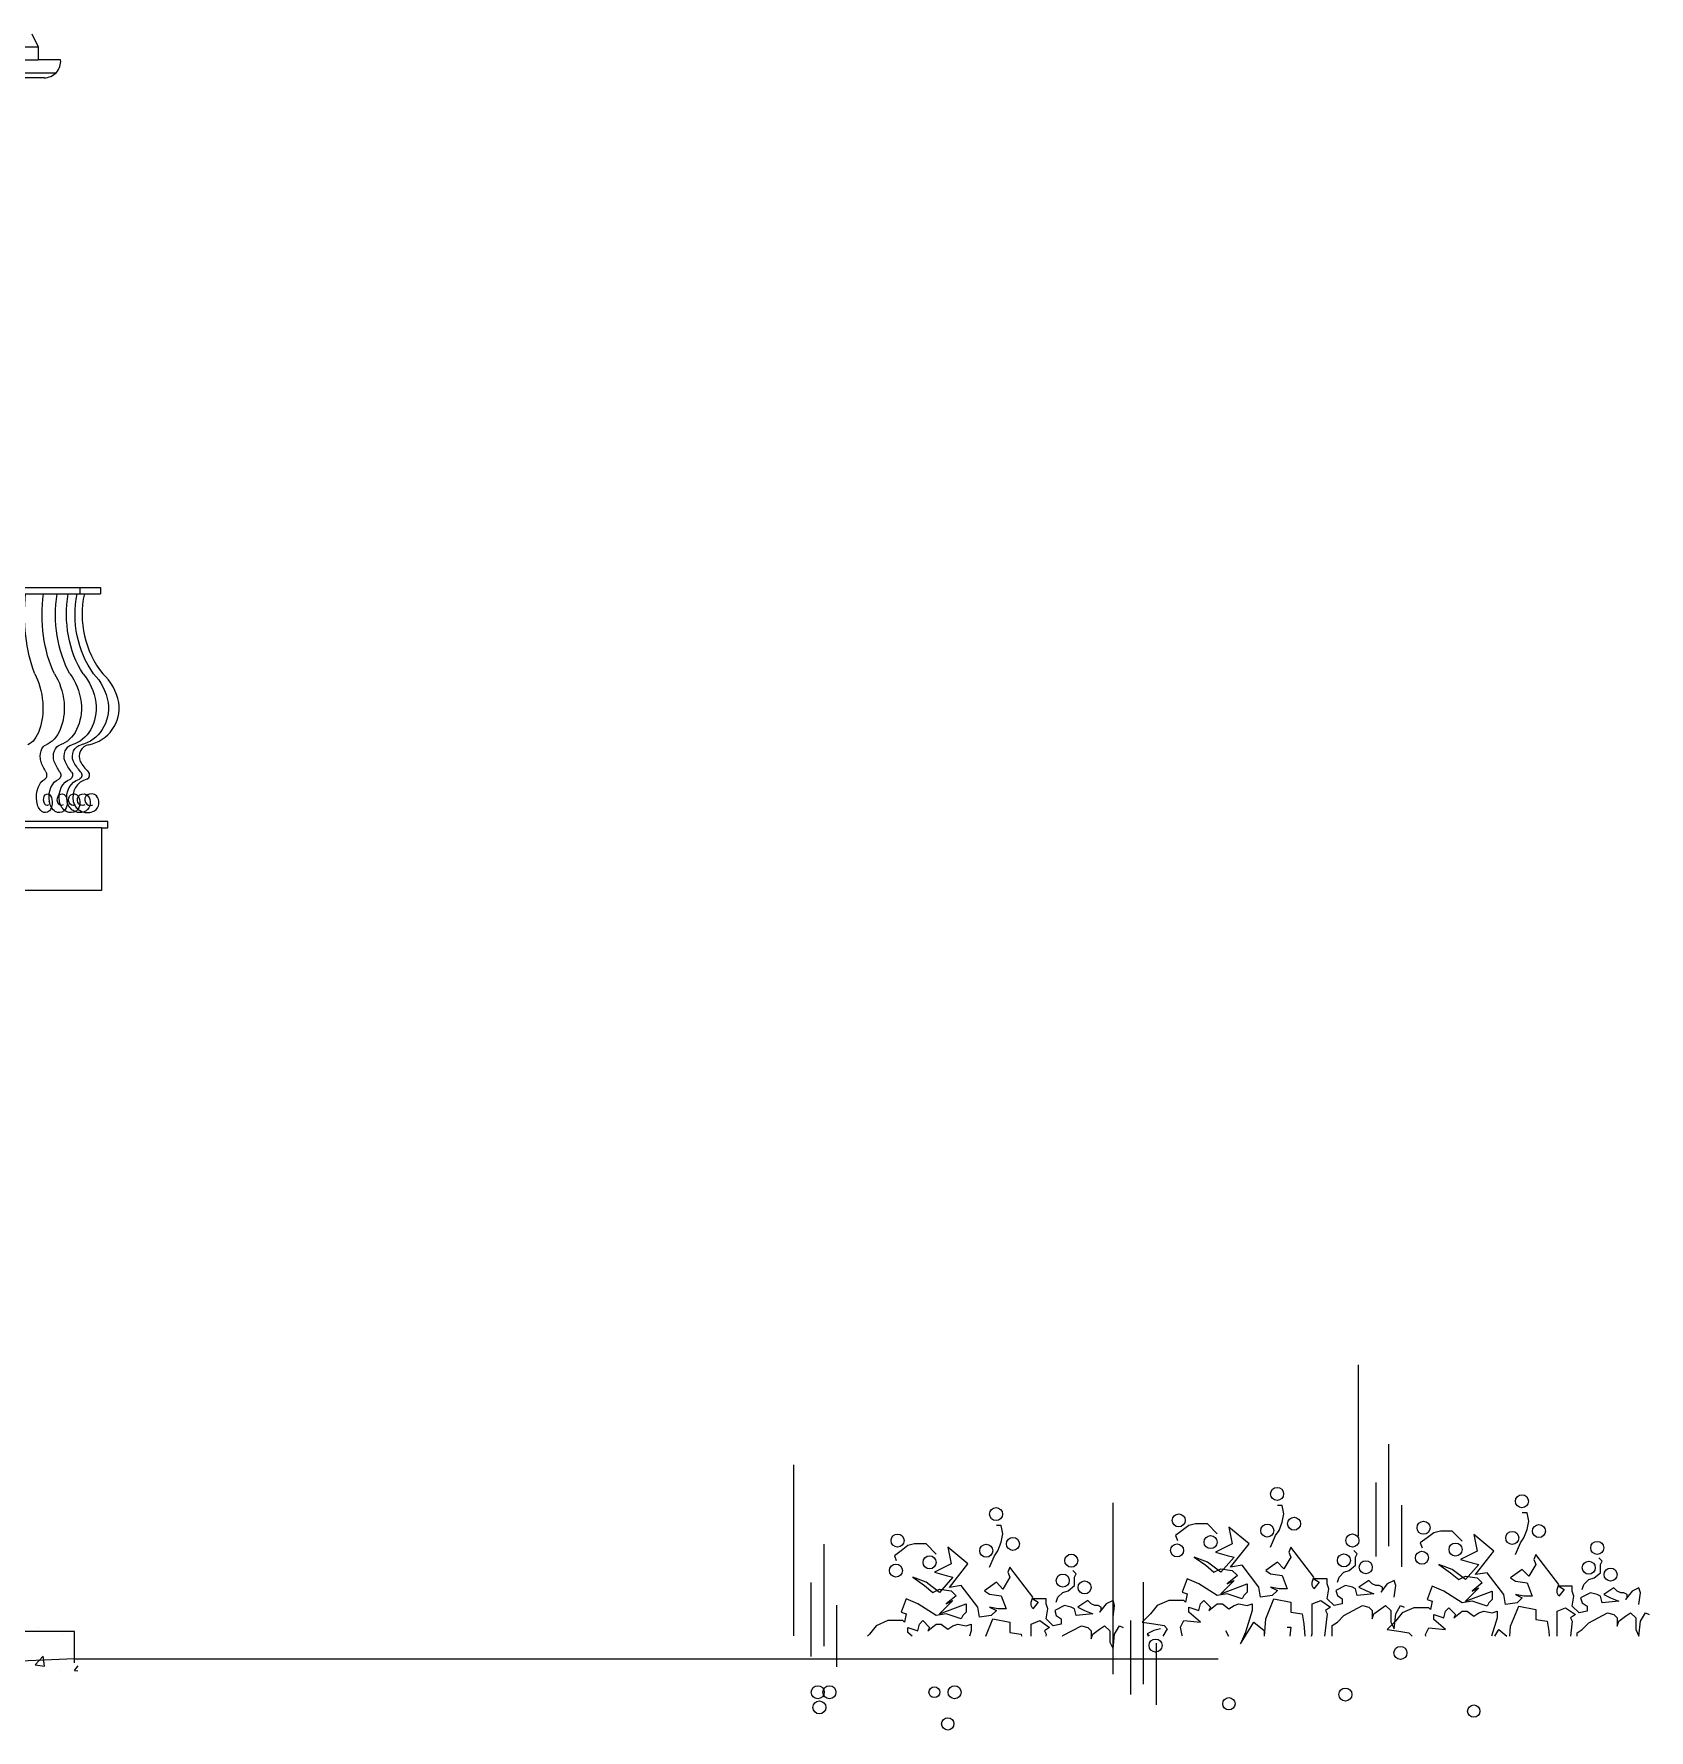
# Model space of a CAD drawing. Extents: x -133165 to 20117, y 15722 to 63536.
# Drawn here: x -25006 to -17269, y 47543 to 55667 of the extents above; entities that cross this region are included whole.
import ezdxf

# ---------------------------------------------------------------- set-up
doc = ezdxf.new("R2010")
doc.units = 0
doc.layers.get('0').update_dxf_attribs({"linetype": 'CONTINUOUS'})
doc.layers.add('WALL', color=5, linetype='CONTINUOUS')

# ---------------------------------------------------------------- blocks, each defined once
blk = doc.blocks.new('CLGR-2')
at = {"color": 59}
for p, q in [((270.56, 174.88), (270.56, 92.95)), ((285.14, 136.99), (285.14, 88.04)), ((0, 127.01), (0, 45.09)), ((279.01, 118.57), (279.01, 83.13)), ((153.03, 108.76), (153.03, 26.83)), ((232.66, 107.57), (231.88, 107.57)), ((234.22, 107.57), (232.66, 107.57)), ((235, 103.61), (234.22, 107.57)), ((291.27, 107.68), (291.27, 78.23)), ((98.02, 97.91), (97.24, 97.91)), ((99.58, 97.91), (98.02, 97.91)), ((100.36, 93.94), (99.58, 97.91)), ((189.42, 98.06), (186.3, 95.56)), ((192.7, 98.85), (189.42, 98.06)), ((198.32, 98.85), (192.7, 98.85)), ((203, 93.98), (198.32, 98.85)), ((232.66, 95.56), (234.22, 99.64)), ((234.22, 99.64), (235, 103.61)), ((349.97, 104.04), (349.19, 104.04)), ((351.53, 104.04), (349.97, 104.04)), ((352.31, 100.08), (351.53, 104.04)), ((351.53, 96.11), (352.31, 100.08)), ((98.02, 85.9), (99.58, 89.98)), ((99.58, 89.98), (100.36, 93.94)), ((186.3, 95.56), (183.02, 93.18)), ((183.02, 93.18), (183.96, 90.8)), ((208.62, 97.26), (210.18, 89.22)), ((218.3, 89.22), (208.62, 97.26)), ((228.6, 87.63), (230.94, 93.18)), ((230.94, 93.18), (232.66, 95.56)), ((303.61, 92.03), (300.33, 89.65)), ((300.33, 89.65), (301.27, 87.27)), ((306.73, 94.53), (303.61, 92.03)), ((310.01, 95.32), (306.73, 94.53)), ((315.63, 95.32), (310.01, 95.32)), ((320.31, 90.45), (315.63, 95.32)), ((325.93, 93.73), (327.49, 85.69)), ((335.61, 85.69), (325.93, 93.73)), ((345.91, 84.1), (348.25, 89.65)), ((348.25, 89.65), (349.97, 92.03)), ((349.97, 92.03), (351.53, 96.11)), ((14.58, 89.12), (14.58, 40.18)), ((51.65, 85.9), (48.38, 83.52)), ((48.38, 83.52), (49.31, 81.14)), ((54.78, 88.39), (51.65, 85.9)), ((58.05, 89.18), (54.78, 88.39)), ((63.67, 89.18), (58.05, 89.18)), ((68.36, 84.31), (63.67, 89.18)), ((73.98, 87.6), (75.54, 79.55)), ((83.66, 79.55), (73.98, 87.6)), ((93.96, 77.97), (96.3, 83.52)), ((96.3, 83.52), (98.02, 85.9)), ((191.92, 82.87), (197.54, 78.91)), ((198.32, 80.49), (191.92, 82.87)), ((210.18, 89.22), (202.22, 85.25)), ((202.22, 85.25), (207.84, 83.67)), ((211.12, 82.87), (204.72, 75.62)), ((207.84, 83.67), (211.12, 82.87)), ((209.4, 78), (218.3, 89.22)), ((238.28, 82.87), (235, 77.21)), ((238.28, 87.63), (237.34, 85.25)), ((237.34, 85.25), (238.28, 82.87)), ((249.36, 73.24), (238.28, 87.63)), ((270.12, 84.46), (268.56, 86.04)), ((269.34, 82.87), (270.12, 84.46)), ((269.34, 78.91), (269.34, 82.87)), ((327.49, 85.69), (319.53, 81.72)), ((319.53, 81.72), (325.15, 80.14)), ((326.71, 74.47), (335.61, 85.69)), ((355.59, 84.1), (354.65, 81.72)), ((354.65, 81.72), (355.59, 79.34)), ((366.67, 69.71), (355.59, 84.1)), ((387.44, 80.93), (385.87, 82.52)), ((57.27, 73.21), (62.89, 69.24)), ((63.67, 70.83), (57.27, 73.21)), ((75.54, 79.55), (67.58, 75.59)), ((67.58, 75.59), (73.2, 74)), ((76.47, 73.21), (70.07, 65.96)), ((73.2, 74), (76.47, 73.21)), ((74.76, 68.33), (83.66, 79.55)), ((103.64, 73.21), (100.36, 67.54)), ((103.64, 77.97), (102.7, 75.59)), ((102.7, 75.59), (103.64, 73.21)), ((114.72, 63.58), (103.64, 77.97)), ((135.48, 74.79), (133.92, 76.38)), ((134.7, 73.21), (135.48, 74.79)), ((134.7, 69.24), (134.7, 73.21)), ((197.54, 78.91), (201.44, 75.62)), ((204.72, 75.62), (198.32, 80.49)), ((201.44, 75.62), (204.72, 77.21)), ((204.72, 77.21), (210.18, 76.41)), ((212.68, 74.03), (207.84, 70.07)), ((215.02, 78.91), (209.4, 78)), ((210.18, 76.41), (212.68, 74.03)), ((222.98, 68.48), (215.02, 78.91)), ((231.88, 80.49), (226.26, 76.41)), ((226.26, 76.41), (228.6, 74.83)), ((228.6, 74.83), (234.22, 74.03)), ((235, 77.21), (231.88, 80.49)), ((234.22, 74.03), (236.56, 67.69)), ((248.58, 70.86), (249.36, 73.24)), ((260.6, 70.86), (261.38, 73.24)), ((261.38, 73.24), (263.72, 75.62)), ((263.72, 75.62), (266.22, 76.41)), ((266.22, 76.41), (269.34, 78.91)), ((309.23, 79.34), (314.85, 75.38)), ((315.63, 76.96), (309.23, 79.34)), ((314.85, 75.38), (318.75, 72.09)), ((322.03, 72.09), (315.63, 76.96)), ((318.75, 72.09), (322.03, 73.68)), ((328.43, 79.34), (322.03, 72.09)), ((322.03, 73.68), (327.49, 72.89)), ((325.15, 80.14), (328.43, 79.34)), ((332.33, 75.38), (326.71, 74.47)), ((340.29, 64.95), (332.33, 75.38)), ((349.19, 76.96), (343.57, 72.89)), ((352.31, 73.68), (349.19, 76.96)), ((355.59, 79.34), (352.31, 73.68)), ((383.53, 72.89), (386.65, 75.38)), ((386.65, 79.34), (387.44, 80.93)), ((386.65, 75.38), (386.65, 79.34)), ((8.45, 70.71), (8.45, 35.27)), ((62.89, 69.24), (66.8, 65.96)), ((70.07, 65.96), (63.67, 70.83)), ((66.8, 65.96), (70.07, 67.54)), ((70.07, 67.54), (75.54, 66.75)), ((80.38, 69.24), (74.76, 68.33)), ((75.54, 66.75), (78.04, 64.37)), ((88.34, 58.82), (80.38, 69.24)), ((97.24, 70.83), (91.62, 66.75)), ((91.62, 66.75), (93.96, 65.16)), ((93.96, 65.16), (99.58, 64.37)), ((100.36, 67.54), (97.24, 70.83)), ((126.74, 63.58), (129.08, 65.96)), ((129.08, 65.96), (131.58, 66.75)), ((131.58, 66.75), (134.7, 69.24)), ((167.62, 70.86), (167.62, 21.92)), ((188.64, 72.45), (186.3, 66.1)), ((186.3, 66.1), (188.64, 65.31)), ((188.64, 65.31), (187.86, 61.34)), ((194.26, 70.07), (188.64, 72.45)), ((203, 64.52), (194.26, 70.07)), ((207.84, 65.31), (203, 64.52)), ((211.12, 71.66), (204.72, 65.31)), ((204.72, 65.31), (217.36, 70.07)), ((207.84, 70.07), (211.12, 71.66)), ((215.02, 62.93), (207.84, 65.31)), ((217.36, 66.1), (215.8, 64.52)), ((217.36, 70.07), (217.36, 66.1)), ((223.76, 63.72), (222.98, 68.48)), ((228.6, 68.48), (231.88, 66.9)), ((232.66, 67.69), (228.6, 68.48)), ((231.88, 66.9), (229.38, 64.52)), ((236.56, 67.69), (232.66, 67.69)), ((248.58, 69.28), (248.58, 70.86)), ((249.36, 67.69), (248.58, 69.28)), ((249.36, 72.45), (251.86, 70.86)), ((255.76, 72.45), (249.36, 72.45)), ((251.86, 70.86), (249.36, 67.69)), ((255.76, 70.07), (255.76, 72.45)), ((256.54, 67.69), (255.76, 70.07)), ((255.76, 62.93), (256.54, 67.69)), ((264.5, 69.28), (259.82, 66.9)), ((259.82, 66.9), (260.6, 64.52)), ((267.78, 68.48), (264.5, 69.28)), ((269.34, 67.69), (267.78, 68.48)), ((270.12, 64.52), (269.34, 67.69)), ((278.09, 65.31), (270.12, 64.52)), ((275.74, 71.66), (270.9, 68.48)), ((270.9, 68.48), (274.18, 66.9)), ((270.9, 68.48), (270.9, 68.48)), ((274.18, 66.9), (278.09, 65.31)), ((277.3, 70.07), (275.74, 71.66)), ((279.02, 69.28), (277.3, 70.07)), ((280.58, 69.28), (279.02, 69.28)), ((282.14, 68.48), (280.58, 69.28)), ((284.49, 70.07), (281.36, 66.1)), ((281.36, 66.1), (282.14, 66.9)), ((282.14, 66.9), (282.14, 68.48)), ((287.76, 71.66), (284.49, 70.07)), ((288.54, 69.28), (287.76, 71.66)), ((287.76, 63.72), (288.54, 69.28)), ((305.95, 68.92), (303.61, 62.57)), ((311.57, 66.54), (305.95, 68.92)), ((320.31, 60.99), (311.57, 66.54)), ((328.43, 68.13), (322.03, 61.78)), ((322.03, 61.78), (334.67, 66.54)), ((329.99, 70.51), (325.15, 66.54)), ((325.15, 66.54), (328.43, 68.13)), ((327.49, 72.89), (329.99, 70.51)), ((334.67, 66.54), (334.67, 62.57)), ((343.57, 72.89), (345.91, 71.3)), ((345.91, 71.3), (351.53, 70.51)), ((351.53, 70.51), (353.87, 64.16)), ((365.89, 67.33), (366.67, 69.71)), ((365.89, 65.75), (365.89, 67.33)), ((366.67, 64.16), (365.89, 65.75)), ((373.07, 68.92), (366.67, 68.92)), ((366.67, 68.92), (369.17, 67.33)), ((369.17, 67.33), (366.67, 64.16)), ((373.07, 66.54), (373.07, 68.92)), ((373.85, 64.16), (373.07, 66.54)), ((381.82, 65.75), (377.13, 63.37)), ((377.91, 67.33), (378.69, 69.71)), ((378.69, 69.71), (381.03, 72.09)), ((381.03, 72.09), (383.53, 72.89)), ((385.09, 64.95), (381.82, 65.75)), ((393.05, 68.13), (388.22, 64.95)), ((394.62, 66.54), (393.05, 68.13)), ((396.33, 65.75), (394.62, 66.54)), ((397.89, 65.75), (396.33, 65.75)), ((399.45, 64.95), (397.89, 65.75)), ((401.8, 66.54), (398.67, 62.57)), ((405.07, 68.13), (401.8, 66.54)), ((405.85, 65.75), (405.07, 68.13)), ((405.07, 60.2), (405.85, 65.75)), ((20.71, 59.81), (20.71, 30.36)), ((54, 62.78), (51.65, 56.44)), ((59.62, 60.4), (54, 62.78)), ((68.36, 54.85), (59.62, 60.4)), ((76.47, 61.99), (70.07, 55.64)), ((70.07, 55.64), (82.72, 60.4)), ((78.04, 64.37), (73.2, 60.4)), ((73.2, 60.4), (76.47, 61.99)), ((82.72, 60.4), (82.72, 56.44)), ((89.12, 54.06), (88.34, 58.82)), ((93.96, 58.82), (97.24, 57.23)), ((98.02, 58.02), (93.96, 58.82)), ((97.24, 57.23), (94.74, 54.85)), ((101.92, 58.02), (98.02, 58.02)), ((99.58, 64.37), (101.92, 58.02)), ((113.94, 61.2), (114.72, 63.58)), ((113.94, 59.61), (113.94, 61.2)), ((114.72, 58.02), (113.94, 59.61)), ((114.72, 62.78), (117.22, 61.2)), ((121.12, 62.78), (114.72, 62.78)), ((117.22, 61.2), (114.72, 58.02)), ((121.12, 60.4), (121.12, 62.78)), ((121.9, 58.02), (121.12, 60.4)), ((121.12, 53.27), (121.9, 58.02)), ((129.86, 59.61), (125.18, 57.23)), ((125.18, 57.23), (125.96, 54.85)), ((125.96, 61.2), (126.74, 63.58)), ((133.14, 58.82), (129.86, 59.61)), ((134.7, 58.02), (133.14, 58.82)), ((135.48, 54.85), (134.7, 58.02)), ((141.1, 61.99), (136.26, 58.82)), ((136.26, 58.82), (139.54, 57.23)), ((136.26, 58.82), (136.26, 58.82)), ((139.54, 57.23), (143.44, 55.64)), ((142.66, 60.4), (141.1, 61.99)), ((144.38, 59.61), (142.66, 60.4)), ((145.94, 59.61), (144.38, 59.61)), ((147.5, 58.82), (145.94, 59.61)), ((149.84, 60.4), (146.72, 56.44)), ((146.72, 56.44), (147.5, 57.23)), ((147.5, 57.23), (147.5, 58.82)), ((153.12, 61.99), (149.84, 60.4)), ((153.9, 59.61), (153.12, 61.99)), ((153.12, 54.06), (153.9, 59.61)), ((174.28, 59.65), (171.16, 55.68)), ((179.9, 62.14), (174.28, 59.65)), ((183.96, 62.14), (179.9, 62.14)), ((187.08, 62.14), (183.96, 62.14)), ((187.86, 61.34), (187.08, 62.14)), ((189.42, 58.85), (194.26, 57.27)), ((189.42, 56.47), (189.42, 58.85)), ((194.26, 57.27), (195.04, 60.44)), ((195.04, 60.44), (196.6, 62.14)), ((196.6, 62.14), (199.88, 58.85)), ((199.1, 57.27), (203, 60.44)), ((199.88, 58.85), (199.1, 57.27)), ((203, 60.44), (205.5, 60.44)), ((205.5, 60.44), (208.62, 58.06)), ((208.62, 58.06), (211.12, 59.65)), ((211.12, 59.65), (213.46, 60.44)), ((213.46, 60.44), (217.36, 59.65)), ((215.8, 64.52), (215.02, 62.93)), ((219.86, 57.27), (216.58, 46.96)), ((217.36, 59.65), (219.86, 60.44)), ((219.86, 60.44), (219.86, 57.27)), ((229.38, 64.52), (223.76, 63.72)), ((226.26, 53.3), (230.16, 62.93)), ((230.16, 62.93), (238.28, 61.34)), ((238.28, 61.34), (238.28, 56.47)), ((248.58, 60.44), (252.64, 62.14)), ((248.58, 58.85), (248.58, 60.44)), ((248.58, 46.16), (248.58, 58.85)), ((252.64, 62.14), (257.32, 58.85)), ((257.32, 58.85), (254.98, 57.27)), ((254.98, 57.27), (255.76, 55.68)), ((259.04, 59.65), (255.76, 62.93)), ((262.94, 60.44), (259.04, 59.65)), ((260.6, 64.52), (262.94, 62.93)), ((262.94, 62.93), (262.94, 60.44)), ((263.72, 54.89), (272.62, 59.65)), ((272.62, 59.65), (275.74, 58.85)), ((275.74, 58.85), (277.3, 57.27)), ((277.3, 57.27), (277.3, 53.3)), ((278.09, 55.68), (281.36, 58.06)), ((281.36, 58.06), (283.7, 59.65)), ((283.7, 59.65), (286.2, 57.27)), ((286.2, 57.27), (286.2, 51.71)), ((288.54, 55.68), (290.89, 59.65)), ((290.89, 59.65), (292.6, 58.85)), ((297.21, 58.61), (291.59, 56.12)), ((301.27, 58.61), (297.21, 58.61)), ((304.39, 58.61), (301.27, 58.61)), ((303.61, 62.57), (305.95, 61.78)), ((305.17, 57.82), (304.39, 58.61)), ((305.95, 61.78), (305.17, 57.82)), ((311.57, 53.74), (312.35, 56.91)), ((312.35, 56.91), (313.91, 58.61)), ((313.91, 58.61), (317.19, 55.32)), ((316.41, 53.74), (320.31, 56.91)), ((325.15, 61.78), (320.31, 60.99)), ((320.31, 56.91), (322.81, 56.91)), ((322.81, 56.91), (325.93, 54.53)), ((332.33, 59.4), (325.15, 61.78)), ((328.43, 56.12), (330.77, 56.91)), ((330.77, 56.91), (334.67, 56.12)), ((333.11, 60.99), (332.33, 59.4)), ((334.67, 62.57), (333.11, 60.99)), ((334.67, 56.12), (337.17, 56.91)), ((337.17, 56.91), (337.17, 53.74)), ((341.07, 60.2), (340.29, 64.95)), ((346.69, 60.99), (341.07, 60.2)), ((343.57, 49.77), (347.47, 59.4)), ((345.91, 64.95), (349.19, 63.37)), ((349.97, 64.16), (345.91, 64.95)), ((349.19, 63.37), (346.69, 60.99)), ((347.47, 59.4), (355.59, 57.82)), ((353.87, 64.16), (349.97, 64.16)), ((355.59, 57.82), (355.59, 52.94)), ((365.89, 56.91), (369.95, 58.61)), ((365.89, 55.32), (365.89, 56.91)), ((369.95, 58.61), (374.63, 55.32)), ((373.07, 59.4), (373.85, 64.16)), ((376.35, 56.12), (373.07, 59.4)), ((380.25, 56.91), (376.35, 56.12)), ((377.13, 63.37), (377.91, 60.99)), ((377.91, 60.99), (380.25, 59.4)), ((380.25, 59.4), (380.25, 56.91)), ((386.65, 64.16), (385.09, 64.95)), ((387.44, 60.99), (386.65, 64.16)), ((395.4, 61.78), (387.44, 60.99)), ((388.22, 64.95), (391.49, 63.37)), ((388.22, 64.95), (388.22, 64.95)), ((391.49, 63.37), (395.4, 61.78)), ((398.67, 62.57), (399.45, 63.37)), ((399.45, 63.37), (399.45, 64.95)), ((39.63, 49.98), (36.51, 46.01)), ((45.25, 52.47), (39.63, 49.98)), ((49.31, 52.47), (45.25, 52.47)), ((52.43, 52.47), (49.31, 52.47)), ((51.65, 56.44), (54, 55.64)), ((53.22, 51.68), (52.43, 52.47)), ((54, 55.64), (53.22, 51.68)), ((54.78, 49.19), (59.62, 47.6)), ((54.78, 46.81), (54.78, 49.19)), ((59.62, 47.6), (60.4, 50.77)), ((60.4, 50.77), (61.96, 52.47)), ((61.96, 52.47), (65.24, 49.19)), ((64.45, 47.6), (68.36, 50.77)), ((65.24, 49.19), (64.45, 47.6)), ((73.2, 55.64), (68.36, 54.85)), ((68.36, 50.77), (70.85, 50.77)), ((70.85, 50.77), (73.98, 48.39)), ((80.38, 53.27), (73.2, 55.64)), ((73.98, 48.39), (76.47, 49.98)), ((76.47, 49.98), (78.82, 50.77)), ((78.82, 50.77), (82.72, 49.98)), ((81.16, 54.85), (80.38, 53.27)), ((82.72, 56.44), (81.16, 54.85)), ((82.72, 49.98), (85.22, 50.77)), ((85.22, 50.77), (85.22, 47.6)), ((94.74, 54.85), (89.12, 54.06)), ((92.19, 45.04), (95.52, 53.27)), ((95.52, 53.27), (103.64, 51.68)), ((103.64, 51.68), (103.64, 46.81)), ((113.94, 50.77), (118, 52.47)), ((113.94, 49.19), (113.94, 50.77)), ((113.94, 45.04), (113.94, 49.19)), ((118, 52.47), (122.68, 49.19)), ((122.68, 49.19), (120.34, 47.6)), ((124.4, 49.98), (121.12, 53.27)), ((128.3, 50.77), (124.4, 49.98)), ((125.96, 54.85), (128.3, 53.27)), ((128.3, 53.27), (128.3, 50.77)), ((129.08, 45.22), (137.98, 49.98)), ((143.44, 55.64), (135.48, 54.85)), ((137.98, 49.98), (141.1, 49.19)), ((141.1, 49.19), (142.66, 47.6)), ((146.72, 48.39), (149.06, 49.98)), ((149.06, 49.98), (151.56, 47.6)), ((153.9, 46.01), (156.24, 49.98)), ((156.24, 49.98), (157.96, 49.19)), ((161.49, 52.45), (161.49, 17.01)), ((171.16, 55.68), (167.1, 51.71)), ((167.1, 51.71), (172.72, 50.92)), ((172.72, 50.92), (177.56, 50.13)), ((177.56, 50.13), (179.12, 48.54)), ((185.52, 49.33), (187.08, 52.51)), ((186.3, 45.37), (185.52, 49.33)), ((187.08, 52.51), (195.04, 51.71)), ((195.04, 51.71), (189.42, 56.47)), ((214.24, 41.29), (220.64, 51.71)), ((220.64, 51.71), (225.48, 47.75)), ((225.66, 45.04), (226.26, 53.3)), ((236.56, 49.33), (238.28, 49.33)), ((238.28, 49.33), (237.82, 45.04)), ((238.28, 56.47), (243.74, 55.68)), ((243.74, 55.68), (244.52, 50.92)), ((244.52, 50.92), (245.01, 45.04)), ((255.76, 55.68), (254.47, 45.04)), ((258.1, 50.13), (260.6, 51.71)), ((258.1, 45.04), (258.1, 50.13)), ((260.6, 51.71), (263.72, 54.89)), ((277.3, 53.3), (278.09, 55.68)), ((288.47, 52.15), (284.41, 48.19)), ((286.2, 51.71), (287.76, 48.54)), ((287.76, 48.54), (288.54, 55.68)), ((291.59, 56.12), (288.47, 52.15)), ((302.83, 45.81), (304.39, 48.98)), ((304.39, 48.98), (312.35, 48.19)), ((306.73, 55.32), (311.57, 53.74)), ((306.73, 52.94), (306.73, 55.32)), ((312.35, 48.19), (306.73, 52.94)), ((317.19, 55.32), (316.41, 53.74)), ((325.93, 54.53), (328.43, 56.12)), ((337.17, 53.74), (334.41, 45.04)), ((343.23, 45.04), (343.57, 49.77)), ((355.59, 52.94), (361.05, 52.15)), ((361.05, 52.15), (361.83, 47.39)), ((365.89, 45.04), (365.89, 55.32)), ((373.07, 52.15), (372.21, 45.04)), ((374.63, 55.32), (372.29, 53.74)), ((372.29, 53.74), (373.07, 52.15)), ((377.91, 48.19), (381.03, 51.36)), ((381.03, 51.36), (389.93, 56.12)), ((389.93, 56.12), (393.05, 55.32)), ((393.05, 55.32), (394.62, 53.74)), ((394.62, 53.74), (394.62, 49.77)), ((394.62, 49.77), (395.4, 52.15)), ((395.4, 52.15), (398.67, 54.53)), ((398.67, 54.53), (401.02, 56.12)), ((401.02, 56.12), (403.51, 53.74)), ((403.51, 53.74), (403.51, 48.19)), ((405.07, 45.01), (405.85, 52.15)), ((405.85, 52.15), (408.2, 56.12)), ((408.2, 56.12), (409.91, 55.32)), ((36.51, 46.01), (35.52, 45.04)), ((56.86, 45.04), (54.78, 46.81)), ((85.22, 47.6), (84.4, 45.04)), ((103.64, 46.81), (109.1, 46.01)), ((109.1, 46.01), (109.26, 45.04)), ((120.34, 47.6), (121.12, 46.01)), ((121.12, 46.01), (121, 45.04)), ((128.91, 45.04), (129.08, 45.22)), ((142.66, 47.6), (142.66, 43.63)), ((142.66, 43.63), (143.44, 46.01)), ((143.44, 46.01), (146.72, 48.39)), ((151.56, 47.6), (151.56, 42.05)), ((151.56, 42.05), (153.12, 38.88)), ((153.12, 38.88), (153.9, 46.01)), ((172.72, 47.75), (169.44, 46.16)), ((169.44, 46.16), (170.38, 45.37)), ((170.38, 45.37), (169.67, 45.04)), ((175.84, 48.54), (172.72, 47.75)), ((173.75, 41.56), (173.75, 12.1)), ((179.12, 48.54), (176.91, 45.04)), ((186.34, 45.04), (186.3, 45.37)), ((207.06, 47.75), (208.37, 45.04)), ((216.58, 46.96), (214.24, 41.29)), ((225.48, 47.75), (225.48, 45.04)), ((248.22, 45.04), (248.58, 46.16)), ((284.41, 48.19), (290.03, 47.39)), ((290.03, 47.39), (294.87, 46.6)), ((294.87, 46.6), (296.4, 45.04)), ((302.98, 45.04), (302.83, 45.81)), ((336.02, 45.04), (337.95, 48.19)), ((337.95, 48.19), (341.78, 45.04)), ((361.83, 47.39), (362.03, 45.04)), ((375.42, 46.6), (377.91, 48.19)), ((375.42, 45.04), (375.42, 46.6)), ((403.51, 48.19), (405.07, 45.01))]:
    blk.add_line(p, q, dxfattribs=at)
for centre, radius in [((231.72, 113.12), 3.12), ((97.08, 103.46), 3.12), ((349.03, 109.6), 3.12), ((184.58, 100.43), 3.12), ((227.04, 95.56), 3.12), ((239.84, 98.85), 3.12), ((301.89, 96.91), 3.12), ((357.15, 95.32), 3.12), ((49.94, 90.77), 3.12), ((105.2, 89.18), 3.12), ((199.88, 90.01), 3.12), ((267.78, 90.8), 3.12), ((317.19, 86.48), 3.12), ((344.35, 92.03), 3.12), ((385.09, 87.27), 3.12), ((65.24, 80.34), 3.12), ((92.4, 85.9), 3.12), ((133.14, 81.14), 3.12), ((183.8, 86.04), 3.12), ((263.72, 81.29), 3.12), ((301.11, 82.52), 3.12), ((49.16, 76.38), 3.12), ((129.08, 71.62), 3.12), ((274.18, 78), 3.12), ((381.03, 77.76), 3.12), ((391.49, 74.47), 3.12), ((139.54, 68.33), 3.12), ((173.5, 40.5), 3.12), ((290.81, 36.97), 3.12), ((11.69, 18.14), 3.12), ((17.31, 18.14), 3.12), ((67.58, 18.14), 2.61), ((77.26, 18.14), 3.12), ((264.43, 17.03), 3.12), ((12.47, 10.89), 3.12), ((208.62, 12.62), 2.96), ((325.93, 9.1), 2.96), ((73.98, 2.96), 2.96)]:
    blk.add_circle(centre, radius, dxfattribs=at)
blk = doc.blocks.new('*X106')
at = {"linetype": 'CONTINUOUS', "ltscale": 10}
for p, q in [((-25555.9, 48092.7), (-25555.9, 48092.7)), ((-25551.3, 48095.9), (-25551.3, 48095.9)), ((-25491.8, 48148.3), (-25491.8, 48148.3)), ((-25391.9, 48149.5), (-25391.9, 48149.5)), ((-25382.7, 48100.5), (-25382.7, 48100.5)), ((-25364.6, 48165.1), (-25364.6, 48165.1)), ((-25255.1, 48146.7), (-25255.1, 48146.7)), ((-25121.9, 48136.3), (-25121.9, 48136.3)), ((-25120.7, 48138), (-25120.7, 48138)), ((-25480, 48035.5), (-25444.4, 48049.2)), ((-25479.8, 48035.4), (-25454.6, 48018.3)), ((-25454.5, 48018.3), (-25444.2, 48049)), ((-25284.8, 48081.3), (-25284.8, 48081.3)), ((-24985, 48032.3), (-24985, 48032.3)), ((-25542.8, 47939.7), (-25503.3, 47981)), ((-25542.8, 47939.7), (-25497.6, 47932.7)), ((-25497.7, 47932.6), (-25503.3, 47980.9)), ((-25498.3, 47964.7), (-25498.3, 47964.7)), ((-25388.9, 47931.4), (-25388.9, 47931.4)), ((-25305.9, 47990.1), (-25305.9, 47990.1)), ((-25128.1, 47967.2), (-25128.1, 47967.2)), ((-25061.1, 47969), (-25061.1, 47969)), ((-24871.5, 47999.7), (-24871.5, 47999.7)), ((-25540.5, 47892.6), (-25516, 47921.8)), ((-25540.3, 47892.5), (-25509.9, 47889.9)), ((-25509.5, 47890), (-25515.4, 47921.9)), ((-25492.9, 47891.3), (-25492.9, 47891.3)), ((-25357.3, 47918.1), (-25357.3, 47918.1)), ((-25221.8, 47879.8), (-25221.8, 47879.8)), ((-25176.1, 47860.7), (-25151.6, 47889.9)), ((-25175.9, 47860.6), (-25145.6, 47858)), ((-25145.2, 47858.1), (-25151.1, 47890)), ((-25000.7, 47855.6), (-24961.1, 47896.9)), ((-25000.6, 47855.6), (-24955.4, 47848.6)), ((-24991.5, 47848.7), (-24991.5, 47848.7)), ((-24955.5, 47848.5), (-24961.1, 47896.8)), ((-24950.6, 47868.4), (-24950.6, 47868.4)), ((-24811.7, 47828.8), (-24793.9, 47850.1)), ((-24799.1, 47874), (-24799.1, 47874)), ((-25439.5, 47789.7), (-25439.5, 47789.7)), ((-25176.8, 47831), (-25141.2, 47844.6)), ((-25176.6, 47830.8), (-25151.3, 47813.8)), ((-25151.3, 47813.8), (-25141, 47844.5)), ((-25118.7, 47831.9), (-25118.7, 47831.9)), ((-24877.7, 47830.6), (-24877.7, 47830.6)), ((-24811.6, 47828.8), (-24795.6, 47827.4))]:
    blk.add_line(p, q, dxfattribs=at)

msp = doc.modelspace()

# ---------------------------------------------------------------- linework, layer by layer
at = {"ltscale": 10}
for p, q in [((-25016.3, 55666.5), (-24986.2, 55604.5)), ((-45682.6, 55604.5), (-24986.2, 55604.5)), ((-24986.2, 55604.5), (-24986.2, 55543.2)), ((-44437.6, 55543.2), (-24986.2, 55543.2)), ((-24878.3, 55543.2), (-24986.2, 55543.2)), ((-44346.9, 55479.8), (-24901, 55479.8)), ((-24956.8, 55456.7), (-25056.9, 55456.7)), ((-25646.9, 53014.6), (-24686.8, 53014.6)), ((-25646.9, 52984.6), (-24686.8, 52984.6)), ((-24786.8, 53014.6), (-24786.8, 52984.6)), ((-24686.8, 53014.6), (-24686.8, 52984.6)), ((-24651.9, 51894.3), (-25646.9, 51894.6)), ((-24681.9, 51864.6), (-25646.9, 51864.6)), ((-24681.9, 51864.6), (-24681.9, 51564.6)), ((-24681.9, 51864.3), (-24651.9, 51864.3)), ((-24651.9, 51864.3), (-24651.9, 51894.3)), ((-24681.9, 51564.6), (-25646.9, 51564.6))]:
    msp.add_line(p, q, dxfattribs=at)
msp.add_lwpolyline([(-24811.9, 47864.6), (-24811.9, 48014.6), (-25111.9, 48014.6), (-25111.9, 48164.6), (-25411.9, 48164.6), (-25411.9, 48314.6), (-25646.9, 48314.6)], dxfattribs=at)
for centre, radius, start, end in [((-24956.8, 55535.5), 78.9, 270, 5.56603), ((-24319.2, 52885.7), 456.3, 167.47826, 218.42321), ((-24842, 52419.5), 246.3, 10.55968, 47.84846), ((-24777.1, 52438.3), 179.2, 280.89826, 8.45911), ((-24732.7, 52206.3), 57, 100.64331, 204.65225), ((-24537.9, 52333.6), 289.2, 211.48209, 223.87203), ((-24729.5, 52010.3), 90.4, 104.70428, 192.92048), ((-24760, 52117.3), 20.9, 291.29392, 49.34045), ((-24736, 51999.1), 27.2, 121.45161, 296.33104), ((-24732.3, 51988.9), 37.9, 47.84817, 118.18645), ((-24741.4, 51985.6), 46.7, 302.37776, 42.30281), ((-24750.4, 52006.2), 69.1, 193.46858, 299.47709)]:
    msp.add_arc(centre, radius, start, end, dxfattribs=at)
at = {"ltscale": 10, "extrusion": (0, 0, -1)}
for centre, major_axis, ratio, start_param, end_param in [((-24823.3, 52885.7, -3.4), (0, 456.3), 0.5, 4.041777, 4.930935), ((-24693.5, 52885.7, -3.4), (0, 456.3), 0.6, 4.041777, 4.930935), ((-24583.5, 52885.7, -3.4), (0, 456.3), 0.7, 4.041777, 4.930935), ((-24485, 52885.7, -3.4), (0, 456.3), 0.8, 4.041777, 4.930935), ((-24398.5, 52885.7, -3.4), (0, 456.3), 0.9, 4.041777, 4.930935), ((-25084.7, 52419.5, -3.4), (0, 246.3), 0.5, 0.735683, 1.386495), ((-25007.1, 52419.5, -3.4), (0, 246.3), 0.6, 0.735683, 1.386495), ((-24949.4, 52419.5, -3.4), (0, 246.3), 0.7, 0.735683, 1.386495), ((-24903.2, 52419.5, -3.4), (0, 246.3), 0.8, 0.735683, 1.386495), ((-24869, 52419.5, -3.4), (0, 246.3), 0.9, 0.735683, 1.386495), ((-25052.2, 52438.3, -3.4), (0, 179.2), 0.5, 1.423157, 2.951382), ((-24968.2, 52438.3, -3.4), (0, 179.2), 0.6, 1.423157, 2.951382), ((-24904, 52438.3, -3.4), (0, 179.2), 0.7, 1.423157, 2.951382), ((-24851.3, 52438.3, -3.4), (0, 179.2), 0.8, 1.423157, 2.951382), ((-24810.7, 52438.3, -3.4), (0, 179.2), 0.9, 1.423157, 2.951382), ((-24941.6, 52206.3, -3.4), (0, 57), 0.6, 4.282126, 6.097425), ((-24872.9, 52206.3, -3.4), (0, 57), 0.7, 4.282126, 6.097425), ((-24815.8, 52206.3, -3.4), (0, 57), 0.8, 4.282126, 6.097425), ((-24770.7, 52206.3, -3.4), (0, 57), 0.9, 4.282126, 6.097425), ((-24824.6, 52333.6, -3.4), (0, 289.2), 0.6, 3.946678, 4.162923), ((-24736.5, 52333.6, -3.4), (0, 289.2), 0.7, 3.946678, 4.162923), ((-24659.9, 52333.6, -3.4), (0, 289.2), 0.8, 3.946678, 4.162923), ((-24595.3, 52333.6, -3.4), (0, 289.2), 0.9, 3.946678, 4.162923), ((-24939.6, 52010.3, -3.4), (0, 90.4), 0.6, 4.486884, 6.026547), ((-24957.9, 52117.3, -3.4), (0, 20.9), 0.6, 0.709643, 2.769944), ((-24870.6, 52010.3, -3.4), (0, 90.4), 0.7, 4.486884, 6.026547), ((-24813.2, 52010.3, -3.4), (0, 90.4), 0.8, 4.486884, 6.026547), ((-24892, 52117.3, -3.4), (0, 20.9), 0.7, 0.709643, 2.769944), ((-24767.8, 52010.3, -3.4), (0, 90.4), 0.9, 4.486884, 6.026547), ((-24837.6, 52117.3, -3.4), (0, 20.9), 0.8, 0.709643, 2.769944), ((-24795.2, 52117.3, -3.4), (0, 20.9), 0.9, 0.709643, 2.769944), ((-24943.5, 51999.1, -3.4), (0, 27.2), 0.6, 2.682029, 5.734251), ((-24941.3, 51988.9, -3.4), (0, 37.9), 0.6, -0.491946, 0.735688), ((-24946.8, 51985.6, -3.4), (0, 46.7), 0.6, 0.832473, 2.576494), ((-24875.2, 51999.1, -3.4), (0, 27.2), 0.7, 2.682029, 5.734251), ((-24872.6, 51988.9, -3.4), (0, 37.9), 0.7, -0.491946, 0.735688), ((-24879, 51985.6, -3.4), (0, 46.7), 0.7, 0.832473, 2.576494), ((-24818.4, 51999.1, -3.4), (0, 27.2), 0.8, 2.682029, 5.734251), ((-24815.4, 51988.9, -3.4), (0, 37.9), 0.8, -0.491946, 0.735688), ((-24822.7, 51985.6, -3.4), (0, 46.7), 0.8, 0.832473, 2.576494), ((-24773.6, 51999.1, -3.4), (0, 27.2), 0.9, 2.682029, 5.734251), ((-24770.3, 51988.9, -3.4), (0, 37.9), 0.9, -0.491946, 0.735688), ((-24778.5, 51985.6, -3.4), (0, 46.7), 0.9, 0.832473, 2.576494), ((-24952.1, 52006.2, -3.4), (0, 69.1), 0.6, 2.62712, 4.477318), ((-24885.3, 52006.2, -3.4), (0, 69.1), 0.7, 2.62712, 4.477318), ((-24829.9, 52006.2, -3.4), (0, 69.1), 0.8, 2.62712, 4.477318), ((-24786.6, 52006.2, -3.4), (0, 69.1), 0.9, 2.62712, 4.477318)]:
    msp.add_ellipse(centre, major_axis=major_axis, ratio=ratio, start_param=start_param, end_param=end_param, dxfattribs=at)
at = {"layer": 'WALL', "color": 5, "ltscale": 100}
for q in [(-27136.9, 47784.6), (-19334, 47884.6)]:
    msp.add_line((-24811.9, 47884.6), q, dxfattribs=at)

# ---------------------------------------------------------------- block references
at = {"ltscale": 10, "xscale": 10, "yscale": 10, "zscale": 10}
msp.add_blockref('CLGR-2', (-21368.4, 47543), dxfattribs=at)
at = {"ltscale": 10}
msp.add_blockref('*X106', (0, 0), dxfattribs=at)

doc.saveas('drawing.dxf')
